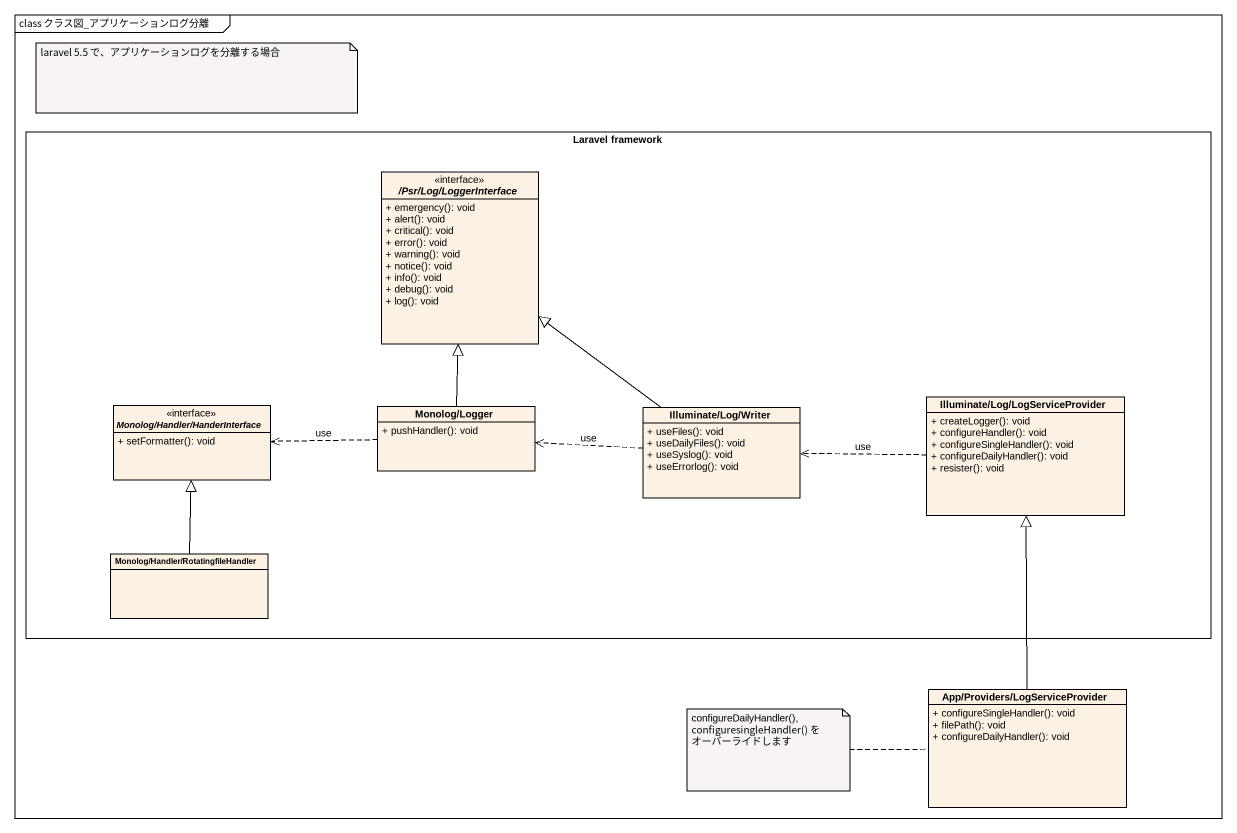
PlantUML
@startuml
mainframe class クラス図_アプリケーションログ分離
hide circle
hide empty members
skinparam classAttributeIconSize 0
rectangle "Laravel framework" as Laravel_framework {
  interface "/Psr/Log/LoggerInterface" as Psr_Log_LoggerInterface {
    + emergency(): void
    + alert(): void
    + critical(): void
    + error(): void
    + warning(): void
    + notice(): void
    + info(): void
    + debug(): void
    + log(): void
  }
  class "Illuminate/Log/LogServiceProvider" as Illuminate_Log {
    + createLogger(): void
    + configureHandler(): void
    + configureSingleHandler(): void
    + configureDailyHandler(): void
    + resister(): void
  }
  interface "Monolog/Handler/HanderInterface" as Monolog_Handler {
    + setFormatter(): void
  }
  class "Monolog/Logger" as Monolog_Logger {
    + pushHandler(): void
  }
  class "Illuminate/Log/Writer" as Illuminate_Log_Writer {
    + useFiles(): void
    + useDailyFiles(): void
    + useSyslog(): void
    + useErrorlog(): void
  }
  class "Monolog/Handler/RotatingfileHandler" as Monolog_Handler_2
}
class "App/Providers/LogServiceProvider" as App_Providers {
  + configureSingleHandler(): void
  + filePath(): void
  + configureDailyHandler(): void
}
Illuminate_Log .left.> Illuminate_Log_Writer : use
Monolog_Logger -up-|> Psr_Log_LoggerInterface
Monolog_Logger .left.> Monolog_Handler : use
Illuminate_Log_Writer -up-|> Psr_Log_LoggerInterface
Illuminate_Log_Writer .left.> Monolog_Logger : use
Monolog_Handler_2 -up-|> Monolog_Handler
App_Providers -up-|> Illuminate_Log
note as N1
  laravel 5.5 で、アプリケーションログを分離する場合
end note
note left of App_Providers : configureDailyHandler(), configuresingleHandler() を オーバーライドします
@enduml
